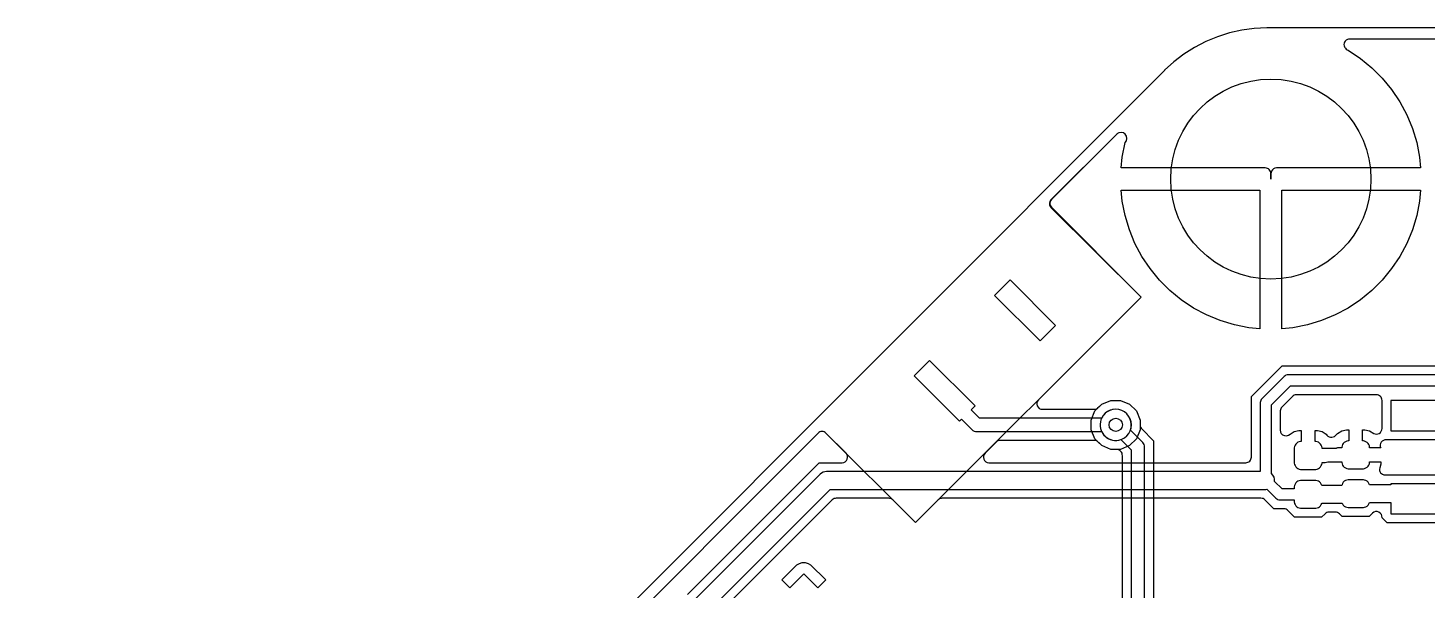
# Model space of a CAD drawing. Header units: millimetres. Extents: x -12.6 to 79.4, y -27 to 65.1.
# Drawn here: x -12.65 to 19.3, y 52.23 to 65.07 of the extents above; entities that cross this region are included whole.
import ezdxf

# ---------------------------------------------------------------- set-up
doc = ezdxf.new("R2010")
doc.units = ezdxf.units.MM

msp = doc.modelspace()

# ---------------------------------------------------------------- linework, layer by layer
at = {"layer": '16_copper'}
for points in [[(28.13, 64.821), (17.532, 64.821), (17.521, 64.82), (17.51, 64.819, 0.49002), (17.416, 64.641), (17.422, 64.632, 0.185816), (17.5, 64.567), (17.781, 64.379), (18.041, 64.166), (18.279, 63.927), (18.493, 63.667), (18.68, 63.387), (18.839, 63.09), (18.968, 62.778), (19.066, 62.456), (19.131, 62.126), (19.156, 61.876), (15.862, 61.876, 0.282464), (15.749, 61.806), (15.749, 61.805, -0.096011), (15.735, 61.749), (15.735, 61.622), (15.735, 61.622), (15.735, 61.749, 0.414214), (15.608, 61.876), (12.315, 61.876), (12.339, 62.126), (12.405, 62.456, 0.990586), (12.219, 62.654), (12.215, 62.651), (10.724, 61.158, 0.413938), (10.724, 60.978), (12.774, 58.928), (7.62, 53.774), (5.575, 55.819, 0.414489), (5.395, 55.819), (-10.31, 40.084, 0.76696)], [(12.344, 49.89), (12.344, 55.299, 0.458), (12.195, 55.448), (12.081, 55.448), (11.875, 55.533), (11.718, 55.69), (11.633, 55.896), (11.633, 56.118), (11.718, 56.324), (11.875, 56.481), (12.081, 56.566), (12.303, 56.566), (12.509, 56.481), (12.666, 56.324), (12.751, 56.118), (12.751, 56.004, 0.198912), (12.788, 55.914), (13.056, 55.646), (13.056, 49.89, 0.198912)], [(12.852, 49.725), (12.852, 55.499, 0.198912), (12.808, 55.607), (12.527, 55.887, 0.944056), (11.872, 56.165), (11.855, 56.122, 0.627341), (12.312, 55.672), (12.548, 55.436), (12.548, 49.725)]]:
    msp.add_lwpolyline(points, format="xyb", dxfattribs=at)
for points in [[(15.232, 58.226), (14.901, 58.292), (14.579, 58.389), (14.268, 58.518), (13.97, 58.677), (13.69, 58.864), (13.43, 59.078), (13.192, 59.316), (12.978, 59.577), (12.791, 59.857), (12.632, 60.154), (12.503, 60.465), (12.405, 60.788), (12.339, 61.118), (12.315, 61.368), (15.481, 61.368), (15.481, 58.201)], [(15.989, 61.368), (19.156, 61.368), (19.131, 61.118), (19.066, 60.788), (18.968, 60.465), (18.839, 60.154), (18.68, 59.857), (18.493, 59.577), (18.279, 59.316), (18.041, 59.078), (17.781, 58.864), (17.5, 58.677), (17.203, 58.518), (16.892, 58.389), (16.57, 58.292), (16.239, 58.226), (15.989, 58.201)], [(4.567, 52.465), (4.911, 52.809), (4.969, 52.843), (5.034, 52.86), (5.101, 52.86), (5.165, 52.843), (5.223, 52.809), (5.568, 52.465), (5.388, 52.285), (5.067, 52.606), (4.746, 52.285)]]:
    msp.add_lwpolyline(points, close=True, dxfattribs=at)
at = {"layer": '1_copper'}
for points in [[(28.13, 64.821), (17.532, 64.821), (17.521, 64.82), (17.51, 64.819, 0.49002), (17.416, 64.641), (17.422, 64.632, 0.185816), (17.5, 64.567), (17.781, 64.379), (18.041, 64.166), (18.279, 63.927), (18.493, 63.667), (18.68, 63.387), (18.839, 63.09), (18.968, 62.778), (19.066, 62.456), (19.131, 62.126), (19.156, 61.876), (15.862, 61.876, 0.282464), (15.749, 61.806), (15.749, 61.805, -0.096011), (15.735, 61.749), (15.735, 61.622), (15.735, 61.622), (15.735, 61.749, 0.414214), (15.608, 61.876), (12.315, 61.876), (12.339, 62.126), (12.405, 62.456, 0.990586), (12.219, 62.654), (12.215, 62.651), (10.714, 61.148, 0.415248), (10.715, 60.968), (12.774, 58.928), (10.426, 56.579, 0.668179), (10.516, 56.363), (11.705, 56.363, 0.198912), (11.795, 56.4), (11.875, 56.481), (12.081, 56.566), (12.303, 56.566), (12.509, 56.481), (12.666, 56.324), (12.751, 56.118), (12.751, 55.896), (12.666, 55.69), (12.509, 55.533), (12.303, 55.448), (12.081, 55.448), (11.875, 55.533), (11.795, 55.614, 0.198912), (11.705, 55.651), (9.55, 55.651, 0.198912), (9.461, 55.614), (9.207, 55.36, 0.668179), (9.296, 55.143), (15.164, 55.143, 0.414214), (15.291, 55.27), (15.291, 56.652), (15.992, 57.353), (25.019, 57.353, 0.199989)], [(28.651, 57.15), (16.129, 57.15, 0.198912), (16.039, 57.113), (15.531, 56.605, 0.198912), (15.494, 56.515), (15.494, 54.94), (5.588, 54.94, 0.198912), (5.444, 54.881), (2.456, 51.892)], [(19.677, 54.661), (18.477, 54.661), (18.477, 54.638), (17.984, 54.638), (17.984, 54.64), (17.972, 54.669), (17.954, 54.695), (17.932, 54.717), (17.906, 54.734), (17.877, 54.746), (17.847, 54.752), (17.498, 54.752), (17.467, 54.746), (17.438, 54.734), (17.412, 54.717), (17.39, 54.695), (17.373, 54.669), (17.361, 54.64), (17.357, 54.623), (16.898, 54.623), (16.898, 54.625), (16.886, 54.653), (16.868, 54.679), (16.846, 54.702), (16.82, 54.719), (16.791, 54.731), (16.761, 54.737), (16.412, 54.737), (16.381, 54.731), (16.352, 54.719), (16.326, 54.702), (16.304, 54.679), (16.287, 54.653), (16.275, 54.625), (16.269, 54.594), (16.269, 54.547), (15.991, 54.547), (15.822, 54.715, 0.256006), (15.748, 54.895), (15.748, 56.462), (16.182, 56.896), (26.162, 56.896)], [(19.761, 55.667), (18.371, 55.667, 0.546242), (18.244, 55.482), (17.99, 55.482), (17.99, 55.498), (17.984, 55.529), (17.972, 55.558), (17.954, 55.584), (17.932, 55.606), (17.906, 55.623), (17.877, 55.635), (17.847, 55.641), (17.831, 55.641), (17.831, 55.895), (17.885, 55.895), (17.99, 55.867), (18.083, 55.813, 0.577351), (18.274, 55.923), (18.274, 56.566, 0.414214), (18.147, 56.693), (16.318, 56.693, 0.198912), (16.229, 56.656), (15.988, 56.415, 0.198912), (15.951, 56.326), (15.951, 55.881, 0.129027), (15.974, 55.809), (15.978, 55.803), (15.983, 55.798), (15.987, 55.793), (15.993, 55.788), (15.998, 55.783), (16.004, 55.779, 0.340209), (16.174, 55.798), (16.268, 55.852), (16.373, 55.88), (16.427, 55.88), (16.427, 55.626), (16.412, 55.626), (16.381, 55.62), (16.352, 55.608), (16.326, 55.591), (16.304, 55.568), (16.287, 55.542), (16.275, 55.514), (16.269, 55.483), (16.269, 55.134), (16.275, 55.103), (16.287, 55.075), (16.304, 55.049), (16.326, 55.026), (16.352, 55.009), (16.381, 54.997), (16.412, 54.991), (16.761, 54.991), (16.791, 54.997), (16.82, 55.009), (16.846, 55.026), (16.868, 55.049), (16.886, 55.075), (16.898, 55.103), (16.904, 55.134), (16.904, 55.15), (16.974, 55.15, 0.109125), (17.033, 55.165), (17.355, 55.165), (17.355, 55.149), (17.361, 55.119), (17.373, 55.09), (17.39, 55.064), (17.412, 55.041), (17.438, 55.024), (17.467, 55.012), (17.498, 55.006), (17.847, 55.006), (17.877, 55.012), (17.906, 55.024), (17.932, 55.041), (17.954, 55.064), (17.972, 55.09), (17.984, 55.119), (17.99, 55.149), (17.99, 55.165), (18.244, 55.165), (18.244, 55.11), (18.22, 55.024, 0.49315), (18.343, 54.864), (19.761, 54.864)], [(2.409, 52.133), (5.42, 55.143), (5.944, 55.143, 0.668179), (6.033, 55.36), (5.575, 55.819, 0.414489), (5.395, 55.819), (-10.31, 40.084, 0.76696)], [(2.684, 51.545), (5.672, 54.534), (15.621, 54.534), (15.643, 54.536), (15.849, 54.33, 0.198912), (15.939, 54.293), (16.269, 54.293), (16.269, 54.245), (16.275, 54.214), (16.287, 54.186), (16.304, 54.16), (16.326, 54.137), (16.352, 54.12), (16.381, 54.108), (16.412, 54.102), (16.761, 54.102), (16.791, 54.108), (16.82, 54.12), (16.846, 54.137), (16.868, 54.16), (16.886, 54.186), (16.898, 54.214), (16.898, 54.216), (17.366, 54.216), (17.373, 54.201), (17.39, 54.175), (17.412, 54.153), (17.438, 54.135), (17.467, 54.123), (17.498, 54.117), (17.847, 54.117), (17.877, 54.123), (17.906, 54.135), (17.932, 54.153), (17.954, 54.175), (17.972, 54.201), (17.984, 54.23), (17.984, 54.231), (18.477, 54.231), (18.477, 53.971), (19.677, 53.971)], [(19.761, 53.767), (18.393, 53.767), (18.274, 53.886, 0.708302), (18.057, 53.99), (17.981, 53.914), (17.364, 53.914), (17.302, 53.976, 0.198912), (17.212, 54.013), (17.062, 54.013, 0.198912), (16.972, 53.976), (16.895, 53.899), (16.278, 53.899), (16.124, 54.052, 0.198912), (16.034, 54.089), (15.802, 54.089), (15.598, 54.293, 0.198912), (15.508, 54.331), (8.23, 54.331, 0.198912), (8.14, 54.293), (7.62, 53.774), (7.1, 54.293, 0.198912), (7.01, 54.331), (5.809, 54.331, 0.198912), (5.719, 54.293), (2.708, 51.283, 0.341211)]]:
    msp.add_lwpolyline(points, format="xyb", dxfattribs=at)
for points in [[(15.232, 58.226), (14.901, 58.292), (14.579, 58.389), (14.268, 58.518), (13.97, 58.677), (13.69, 58.864), (13.43, 59.078), (13.192, 59.316), (12.978, 59.577), (12.791, 59.857), (12.632, 60.154), (12.503, 60.465), (12.405, 60.788), (12.339, 61.118), (12.315, 61.368), (15.481, 61.368), (15.481, 58.201)], [(15.989, 61.368), (19.156, 61.368), (19.131, 61.118), (19.066, 60.788), (18.968, 60.465), (18.839, 60.154), (18.68, 59.857), (18.493, 59.577), (18.279, 59.316), (18.041, 59.078), (17.781, 58.864), (17.5, 58.677), (17.203, 58.518), (16.892, 58.389), (16.57, 58.292), (16.239, 58.226), (15.989, 58.201)], [(10.817, 58.28), (9.778, 59.32), (9.424, 58.966), (10.464, 57.927)], [(19.677, 56.561), (18.477, 56.561), (18.477, 55.871), (19.677, 55.871)], [(4.567, 52.465), (4.911, 52.809), (4.969, 52.843), (5.034, 52.86), (5.101, 52.86), (5.165, 52.843), (5.223, 52.809), (5.568, 52.465), (5.388, 52.285), (5.067, 52.606), (4.746, 52.285)]]:
    msp.add_lwpolyline(points, close=True, dxfattribs=at)
for points in [[(12.262, 55.657, 1), (12.122, 56.357), (12.077, 56.344, 0.203027), (11.87, 56.159), (9.08, 56.159), (8.888, 56.351), (8.979, 56.442), (7.94, 57.481), (7.586, 57.128), (8.625, 56.088), (8.673, 56.136), (8.909, 55.899, 0.198912), (9.017, 55.855), (11.87, 55.855), (11.872, 55.849), (11.896, 55.809), (11.924, 55.772), (11.957, 55.739), (11.994, 55.711), (12.034, 55.687), (12.077, 55.67), (12.122, 55.657), (12.169, 55.651), (12.215, 55.651)], [(16.904, 55.467), (16.904, 55.483), (16.898, 55.514), (16.886, 55.542), (16.868, 55.568), (16.846, 55.591), (16.82, 55.608), (16.791, 55.62), (16.761, 55.626), (16.745, 55.626), (16.745, 55.88), (16.799, 55.88), (16.904, 55.852), (16.998, 55.798, 0.523134), (17.211, 55.764), (17.26, 55.813), (17.354, 55.867), (17.459, 55.895), (17.513, 55.895), (17.513, 55.641), (17.498, 55.641), (17.467, 55.635), (17.438, 55.623), (17.412, 55.606), (17.39, 55.584), (17.373, 55.558), (17.361, 55.529), (17.355, 55.498), (17.355, 55.482), (17.285, 55.482), (17.272, 55.481), (17.259, 55.48), (17.258, 55.479), (17.257, 55.479), (17.244, 55.475), (17.232, 55.471), (17.231, 55.47), (17.23, 55.47), (17.226, 55.467)]]:
    msp.add_lwpolyline(points, format="xyb", close=True, dxfattribs=at)
at = {"layer": 'drills_PTH'}
msp.add_circle((15.735, 61.622), 2.286, dxfattribs=at)
at = {"layer": 'drills_via_1_16'}
msp.add_circle((12.192, 56.007), 0.152, dxfattribs=at)
at = {"layer": 'outline'}
msp.add_lwpolyline([(51.008, 65.075), (15.644, 65.075), (15.357, 65.062), (15.071, 65.025), (14.79, 64.962), (14.515, 64.876), (14.249, 64.765), (13.993, 64.632), (13.75, 64.478), (13.522, 64.302), (13.309, 64.108), (13.307, 64.105), (-11.684, 39.067), (-11.879, 38.855), (-12.054, 38.626), (-12.208, 38.383), (-12.341, 38.127), (-12.451, 37.861), (-12.537, 37.586), (-12.6, 37.305), (-12.637, 37.019), (-12.649, 36.735), (-12.649, 1.367)], dxfattribs=at)

doc.saveas('drawing.dxf')
